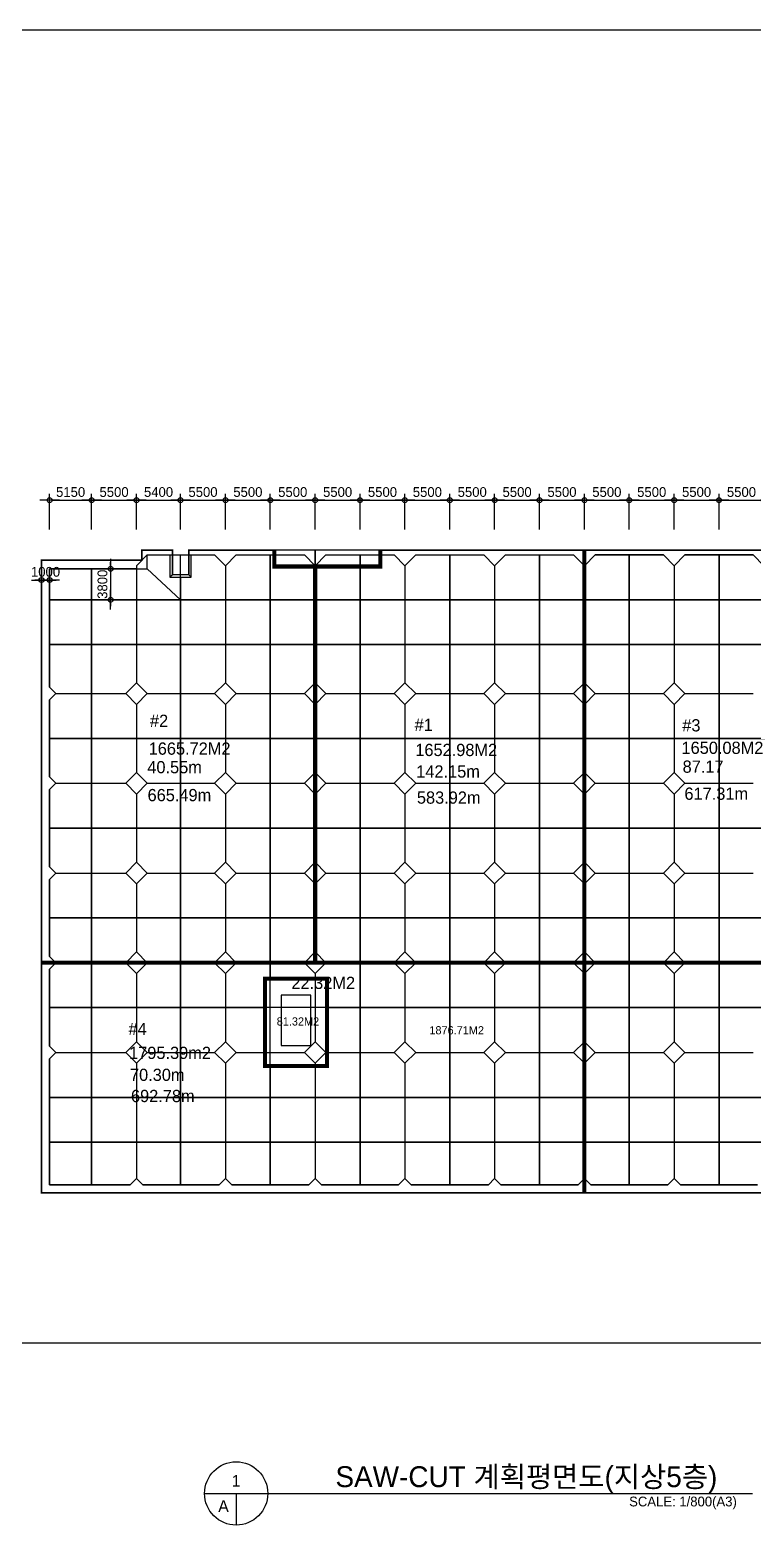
# Model space of a CAD drawing. Header units: millimetres. Extents: x -869187 to 1405794, y -1345622 to 197746.
# Drawn here: x 102765 to 191406, y -1137539 to -954254 of the extents above; entities that cross this region are included whole.
import ezdxf
from ezdxf.enums import TextEntityAlignment as Align

# ---------------------------------------------------------------- set-up
doc = ezdxf.new("R2010")
doc.units = ezdxf.units.MM
doc.header["$LTSCALE"] = 1000
doc.header["$MEASUREMENT"] = 0
doc.header["$PDSIZE"] = -10
doc.layers.get('0').update_dxf_attribs({"linetype": 'CONTINUOUS'})
doc.layers.get('Defpoints').update_dxf_attribs({"color": 171, "linetype": 'CONTINUOUS'})
for name, color, linetype in [('NDIM', 7, 'CONTINUOUS'), ('SAW-CUT', 6, 'CONTINUOUS'), ('SYM', 7, 'CONTINUOUS'), ('TEXT', 3, 'CONTINUOUS')]:
    doc.layers.add(name, color=color, linetype=linetype)
doc.styles.add('CGS', font='cgse', dxfattribs={"bigfont": 'cgs'})
doc.styles.add('나눔바른고딕', font='')
doc.styles.get('나눔바른고딕').set_extended_font_data('나눔바른고딕')
doc.dimstyles.new('NDIM 1200', dxfattribs={"dimscale": 500, "dimtxt": 3, "dimasz": 1, "dimexe": 2, "dimexo": 2, "dimgap": 1, "dimtad": 1, "dimdec": 0, "dimdsep": 46, "dimtxsty": 'CGS', "dimblk": 'DOT0', "dimcen": 1, "dimdle": 8, "dimclrd": 2, "dimclre": 2, "dimclrt": 2, "dimadec": 0, "dimazin": 0, "dimtfac": 1, "dimtdec": 0, "dimtix": 1, "dimtmove": 2, "dimatfit": 3, "dimldrblk": 'DOT0', "dimfxl": 1, "dimtolj": 1, "dimtzin": 0, "dimlwd": -1, "dimlwe": -1, "dimarcsym": 0})

# ---------------------------------------------------------------- blocks, each defined once
blk = doc.blocks.new('DOT0')
blk.add_line((-3, 0), (3, 0))
at = {"color": 6}
blk.add_circle((0, 0), 0.75, dxfattribs=at)
blk = doc.blocks.new('*D352')
at = {"layer": 'Defpoints', "color": 0, "ltscale": 0.4, "transparency": 16777216}
for p in [(110330, -1011909), (105180, -1016309), (110330, -1016309)]:
    blk.add_point(p, dxfattribs=at)
at = {"layer": 'NDIM', "ltscale": 0.4, "transparency": 16777216}
for p, q in [((105180, -1015509), (105180, -1011109)), ((110330, -1015509), (110330, -1011109)), ((105580, -1011909), (109930, -1011909))]:
    blk.add_line(p, q, dxfattribs=at)
at = {"layer": 'NDIM', "ltscale": 0.4, "transparency": 16777216, "xscale": 400, "yscale": 400, "zscale": 400, "rotation": 180}
blk.add_blockref('DOT0', (105180, -1011909), dxfattribs=at)
at = {"layer": 'NDIM', "ltscale": 0.4, "transparency": 16777216, "xscale": 400, "yscale": 400, "zscale": 400}
blk.add_blockref('DOT0', (110330, -1011909), dxfattribs=at)
at = {"layer": 'NDIM', "ltscale": 0.4, "transparency": 16777216, "insert": (107755, -1010909), "char_height": 1200, "attachment_point": 5, "style": 'CGS'}
blk.add_mtext('\\A1;5150', dxfattribs=at)
blk = doc.blocks.new('*D353')
at = {"layer": 'Defpoints', "color": 0, "ltscale": 0.4, "transparency": 16777216}
for p in [(115830, -1011909), (110330, -1016309), (115830, -1016309)]:
    blk.add_point(p, dxfattribs=at)
at = {"layer": 'NDIM', "ltscale": 0.4, "transparency": 16777216}
for p, q in [((110330, -1015509), (110330, -1011109)), ((115830, -1015509), (115830, -1011109)), ((110730, -1011909), (115430, -1011909))]:
    blk.add_line(p, q, dxfattribs=at)
at = {"layer": 'NDIM', "ltscale": 0.4, "transparency": 16777216, "xscale": 400, "yscale": 400, "zscale": 400, "rotation": 180}
blk.add_blockref('DOT0', (110330, -1011909), dxfattribs=at)
at = {"layer": 'NDIM', "ltscale": 0.4, "transparency": 16777216, "xscale": 400, "yscale": 400, "zscale": 400}
blk.add_blockref('DOT0', (115830, -1011909), dxfattribs=at)
at = {"layer": 'NDIM', "ltscale": 0.4, "transparency": 16777216, "insert": (113080, -1010909), "char_height": 1200, "attachment_point": 5, "style": 'CGS'}
blk.add_mtext('\\A1;5500', dxfattribs=at)
blk = doc.blocks.new('*D354')
at = {"layer": 'Defpoints', "color": 0, "ltscale": 0.4, "transparency": 16777216}
for p in [(126730, -1011909), (121230, -1016309), (126730, -1016309)]:
    blk.add_point(p, dxfattribs=at)
at = {"layer": 'NDIM', "ltscale": 0.4, "transparency": 16777216}
for p, q in [((121230, -1015509), (121230, -1011109)), ((126730, -1015509), (126730, -1011109)), ((121630, -1011909), (126330, -1011909))]:
    blk.add_line(p, q, dxfattribs=at)
at = {"layer": 'NDIM', "ltscale": 0.4, "transparency": 16777216, "xscale": 400, "yscale": 400, "zscale": 400, "rotation": 180}
blk.add_blockref('DOT0', (121230, -1011909), dxfattribs=at)
at = {"layer": 'NDIM', "ltscale": 0.4, "transparency": 16777216, "xscale": 400, "yscale": 400, "zscale": 400}
blk.add_blockref('DOT0', (126730, -1011909), dxfattribs=at)
at = {"layer": 'NDIM', "ltscale": 0.4, "transparency": 16777216, "insert": (123980, -1010909), "char_height": 1200, "attachment_point": 5, "style": 'CGS'}
blk.add_mtext('\\A1;5500', dxfattribs=at)
blk = doc.blocks.new('*D355')
at = {"layer": 'Defpoints', "color": 0, "ltscale": 0.4, "transparency": 16777216}
for p in [(121230, -1011909), (115830, -1016309), (121230, -1016309)]:
    blk.add_point(p, dxfattribs=at)
at = {"layer": 'NDIM', "ltscale": 0.4, "transparency": 16777216}
for p, q in [((115830, -1015509), (115830, -1011109)), ((121230, -1015509), (121230, -1011109)), ((116230, -1011909), (120830, -1011909))]:
    blk.add_line(p, q, dxfattribs=at)
at = {"layer": 'NDIM', "ltscale": 0.4, "transparency": 16777216, "xscale": 400, "yscale": 400, "zscale": 400, "rotation": 180}
blk.add_blockref('DOT0', (115830, -1011909), dxfattribs=at)
at = {"layer": 'NDIM', "ltscale": 0.4, "transparency": 16777216, "xscale": 400, "yscale": 400, "zscale": 400}
blk.add_blockref('DOT0', (121230, -1011909), dxfattribs=at)
at = {"layer": 'NDIM', "ltscale": 0.4, "transparency": 16777216, "insert": (118530, -1010909), "char_height": 1200, "attachment_point": 5, "style": 'CGS'}
blk.add_mtext('\\A1;5400', dxfattribs=at)
blk = doc.blocks.new('*D356')
at = {"layer": 'Defpoints', "color": 0, "ltscale": 0.4, "transparency": 16777216}
for p in [(132230, -1011909), (126730, -1016309), (132230, -1016309)]:
    blk.add_point(p, dxfattribs=at)
at = {"layer": 'NDIM', "ltscale": 0.4, "transparency": 16777216}
for p, q in [((126730, -1015509), (126730, -1011109)), ((132230, -1015509), (132230, -1011109)), ((127130, -1011909), (131830, -1011909))]:
    blk.add_line(p, q, dxfattribs=at)
at = {"layer": 'NDIM', "ltscale": 0.4, "transparency": 16777216, "xscale": 400, "yscale": 400, "zscale": 400, "rotation": 180}
blk.add_blockref('DOT0', (126730, -1011909), dxfattribs=at)
at = {"layer": 'NDIM', "ltscale": 0.4, "transparency": 16777216, "xscale": 400, "yscale": 400, "zscale": 400}
blk.add_blockref('DOT0', (132230, -1011909), dxfattribs=at)
at = {"layer": 'NDIM', "ltscale": 0.4, "transparency": 16777216, "insert": (129480, -1010909), "char_height": 1200, "attachment_point": 5, "style": 'CGS'}
blk.add_mtext('\\A1;5500', dxfattribs=at)
blk = doc.blocks.new('*D357')
at = {"layer": 'Defpoints', "color": 0, "ltscale": 0.4, "transparency": 16777216}
for p in [(137730, -1011909), (132230, -1016309), (137730, -1016309)]:
    blk.add_point(p, dxfattribs=at)
at = {"layer": 'NDIM', "ltscale": 0.4, "transparency": 16777216}
for p, q in [((132230, -1015509), (132230, -1011109)), ((137730, -1015509), (137730, -1011109)), ((132630, -1011909), (137330, -1011909))]:
    blk.add_line(p, q, dxfattribs=at)
at = {"layer": 'NDIM', "ltscale": 0.4, "transparency": 16777216, "xscale": 400, "yscale": 400, "zscale": 400, "rotation": 180}
blk.add_blockref('DOT0', (132230, -1011909), dxfattribs=at)
at = {"layer": 'NDIM', "ltscale": 0.4, "transparency": 16777216, "xscale": 400, "yscale": 400, "zscale": 400}
blk.add_blockref('DOT0', (137730, -1011909), dxfattribs=at)
at = {"layer": 'NDIM', "ltscale": 0.4, "transparency": 16777216, "insert": (134980, -1010909), "char_height": 1200, "attachment_point": 5, "style": 'CGS'}
blk.add_mtext('\\A1;5500', dxfattribs=at)
blk = doc.blocks.new('*D358')
at = {"layer": 'Defpoints', "color": 0, "ltscale": 0.4, "transparency": 16777216}
for p in [(143230, -1011909), (137730, -1016309), (143230, -1016309)]:
    blk.add_point(p, dxfattribs=at)
at = {"layer": 'NDIM', "ltscale": 0.4, "transparency": 16777216}
for p, q in [((137730, -1015509), (137730, -1011109)), ((143230, -1015509), (143230, -1011109)), ((138130, -1011909), (142830, -1011909))]:
    blk.add_line(p, q, dxfattribs=at)
at = {"layer": 'NDIM', "ltscale": 0.4, "transparency": 16777216, "xscale": 400, "yscale": 400, "zscale": 400, "rotation": 180}
blk.add_blockref('DOT0', (137730, -1011909), dxfattribs=at)
at = {"layer": 'NDIM', "ltscale": 0.4, "transparency": 16777216, "xscale": 400, "yscale": 400, "zscale": 400}
blk.add_blockref('DOT0', (143230, -1011909), dxfattribs=at)
at = {"layer": 'NDIM', "ltscale": 0.4, "transparency": 16777216, "insert": (140480, -1010909), "char_height": 1200, "attachment_point": 5, "style": 'CGS'}
blk.add_mtext('\\A1;5500', dxfattribs=at)
blk = doc.blocks.new('*D359')
at = {"layer": 'Defpoints', "color": 0, "ltscale": 0.4, "transparency": 16777216}
for p in [(148730, -1011909), (143230, -1016309), (148730, -1016309)]:
    blk.add_point(p, dxfattribs=at)
at = {"layer": 'NDIM', "ltscale": 0.4, "transparency": 16777216}
for p, q in [((143230, -1015509), (143230, -1011109)), ((148730, -1015509), (148730, -1011109)), ((143630, -1011909), (148330, -1011909))]:
    blk.add_line(p, q, dxfattribs=at)
at = {"layer": 'NDIM', "ltscale": 0.4, "transparency": 16777216, "xscale": 400, "yscale": 400, "zscale": 400, "rotation": 180}
blk.add_blockref('DOT0', (143230, -1011909), dxfattribs=at)
at = {"layer": 'NDIM', "ltscale": 0.4, "transparency": 16777216, "xscale": 400, "yscale": 400, "zscale": 400}
blk.add_blockref('DOT0', (148730, -1011909), dxfattribs=at)
at = {"layer": 'NDIM', "ltscale": 0.4, "transparency": 16777216, "insert": (145980, -1010909), "char_height": 1200, "attachment_point": 5, "style": 'CGS'}
blk.add_mtext('\\A1;5500', dxfattribs=at)
blk = doc.blocks.new('*D391')
at = {"layer": 'Defpoints', "color": 0, "ltscale": 0.4, "transparency": 16777216}
for p in [(154230, -1011909), (148730, -1016309), (154230, -1016309)]:
    blk.add_point(p, dxfattribs=at)
at = {"layer": 'NDIM', "ltscale": 0.4, "transparency": 16777216}
for p, q in [((148730, -1015509), (148730, -1011109)), ((154230, -1015509), (154230, -1011109)), ((149130, -1011909), (153830, -1011909))]:
    blk.add_line(p, q, dxfattribs=at)
at = {"layer": 'NDIM', "ltscale": 0.4, "transparency": 16777216, "xscale": 400, "yscale": 400, "zscale": 400, "rotation": 180}
blk.add_blockref('DOT0', (148730, -1011909), dxfattribs=at)
at = {"layer": 'NDIM', "ltscale": 0.4, "transparency": 16777216, "xscale": 400, "yscale": 400, "zscale": 400}
blk.add_blockref('DOT0', (154230, -1011909), dxfattribs=at)
at = {"layer": 'NDIM', "ltscale": 0.4, "transparency": 16777216, "insert": (151480, -1010909), "char_height": 1200, "attachment_point": 5, "style": 'CGS'}
blk.add_mtext('\\A1;5500', dxfattribs=at)
blk = doc.blocks.new('*D392')
at = {"layer": 'Defpoints', "color": 0, "ltscale": 0.4, "transparency": 16777216}
for p in [(159730, -1011909), (154230, -1016309), (159730, -1016309)]:
    blk.add_point(p, dxfattribs=at)
at = {"layer": 'NDIM', "ltscale": 0.4, "transparency": 16777216}
for p, q in [((154230, -1015509), (154230, -1011109)), ((159730, -1015509), (159730, -1011109)), ((154630, -1011909), (159330, -1011909))]:
    blk.add_line(p, q, dxfattribs=at)
at = {"layer": 'NDIM', "ltscale": 0.4, "transparency": 16777216, "xscale": 400, "yscale": 400, "zscale": 400, "rotation": 180}
blk.add_blockref('DOT0', (154230, -1011909), dxfattribs=at)
at = {"layer": 'NDIM', "ltscale": 0.4, "transparency": 16777216, "xscale": 400, "yscale": 400, "zscale": 400}
blk.add_blockref('DOT0', (159730, -1011909), dxfattribs=at)
at = {"layer": 'NDIM', "ltscale": 0.4, "transparency": 16777216, "insert": (156980, -1010909), "char_height": 1200, "attachment_point": 5, "style": 'CGS'}
blk.add_mtext('\\A1;5500', dxfattribs=at)
blk = doc.blocks.new('*D393')
at = {"layer": 'Defpoints', "color": 0, "ltscale": 0.4, "transparency": 16777216}
for p in [(165230, -1011909), (159730, -1016309), (165230, -1016309)]:
    blk.add_point(p, dxfattribs=at)
at = {"layer": 'NDIM', "ltscale": 0.4, "transparency": 16777216}
for p, q in [((159730, -1015509), (159730, -1011109)), ((165230, -1015509), (165230, -1011109)), ((160130, -1011909), (164830, -1011909))]:
    blk.add_line(p, q, dxfattribs=at)
at = {"layer": 'NDIM', "ltscale": 0.4, "transparency": 16777216, "xscale": 400, "yscale": 400, "zscale": 400, "rotation": 180}
blk.add_blockref('DOT0', (159730, -1011909), dxfattribs=at)
at = {"layer": 'NDIM', "ltscale": 0.4, "transparency": 16777216, "xscale": 400, "yscale": 400, "zscale": 400}
blk.add_blockref('DOT0', (165230, -1011909), dxfattribs=at)
at = {"layer": 'NDIM', "ltscale": 0.4, "transparency": 16777216, "insert": (162480, -1010909), "char_height": 1200, "attachment_point": 5, "style": 'CGS'}
blk.add_mtext('\\A1;5500', dxfattribs=at)
blk = doc.blocks.new('*D394')
at = {"layer": 'Defpoints', "color": 0, "ltscale": 0.4, "transparency": 16777216}
for p in [(170730, -1011909), (165230, -1016309), (170730, -1016309)]:
    blk.add_point(p, dxfattribs=at)
at = {"layer": 'NDIM', "ltscale": 0.4, "transparency": 16777216}
for p, q in [((165230, -1015509), (165230, -1011109)), ((170730, -1015509), (170730, -1011109)), ((165630, -1011909), (170330, -1011909))]:
    blk.add_line(p, q, dxfattribs=at)
at = {"layer": 'NDIM', "ltscale": 0.4, "transparency": 16777216, "xscale": 400, "yscale": 400, "zscale": 400, "rotation": 180}
blk.add_blockref('DOT0', (165230, -1011909), dxfattribs=at)
at = {"layer": 'NDIM', "ltscale": 0.4, "transparency": 16777216, "xscale": 400, "yscale": 400, "zscale": 400}
blk.add_blockref('DOT0', (170730, -1011909), dxfattribs=at)
at = {"layer": 'NDIM', "ltscale": 0.4, "transparency": 16777216, "insert": (167980, -1010909), "char_height": 1200, "attachment_point": 5, "style": 'CGS'}
blk.add_mtext('\\A1;5500', dxfattribs=at)
blk = doc.blocks.new('*D395')
at = {"layer": 'Defpoints', "color": 0, "ltscale": 0.4, "transparency": 16777216}
for p in [(176230, -1011909), (170730, -1016309), (176230, -1016309)]:
    blk.add_point(p, dxfattribs=at)
at = {"layer": 'NDIM', "ltscale": 0.4, "transparency": 16777216}
for p, q in [((170730, -1015509), (170730, -1011109)), ((176230, -1015509), (176230, -1011109)), ((171130, -1011909), (175830, -1011909))]:
    blk.add_line(p, q, dxfattribs=at)
at = {"layer": 'NDIM', "ltscale": 0.4, "transparency": 16777216, "xscale": 400, "yscale": 400, "zscale": 400, "rotation": 180}
blk.add_blockref('DOT0', (170730, -1011909), dxfattribs=at)
at = {"layer": 'NDIM', "ltscale": 0.4, "transparency": 16777216, "xscale": 400, "yscale": 400, "zscale": 400}
blk.add_blockref('DOT0', (176230, -1011909), dxfattribs=at)
at = {"layer": 'NDIM', "ltscale": 0.4, "transparency": 16777216, "insert": (173480, -1010909), "char_height": 1200, "attachment_point": 5, "style": 'CGS'}
blk.add_mtext('\\A1;5500', dxfattribs=at)
blk = doc.blocks.new('*D396')
at = {"layer": 'Defpoints', "color": 0, "ltscale": 0.4, "transparency": 16777216}
for p in [(181730, -1011909), (176230, -1016309), (181730, -1016309)]:
    blk.add_point(p, dxfattribs=at)
at = {"layer": 'NDIM', "ltscale": 0.4, "transparency": 16777216}
for p, q in [((176230, -1015509), (176230, -1011109)), ((181730, -1015509), (181730, -1011109)), ((176630, -1011909), (181330, -1011909))]:
    blk.add_line(p, q, dxfattribs=at)
at = {"layer": 'NDIM', "ltscale": 0.4, "transparency": 16777216, "xscale": 400, "yscale": 400, "zscale": 400, "rotation": 180}
blk.add_blockref('DOT0', (176230, -1011909), dxfattribs=at)
at = {"layer": 'NDIM', "ltscale": 0.4, "transparency": 16777216, "xscale": 400, "yscale": 400, "zscale": 400}
blk.add_blockref('DOT0', (181730, -1011909), dxfattribs=at)
at = {"layer": 'NDIM', "ltscale": 0.4, "transparency": 16777216, "insert": (178980, -1010909), "char_height": 1200, "attachment_point": 5, "style": 'CGS'}
blk.add_mtext('\\A1;5500', dxfattribs=at)
blk = doc.blocks.new('*D397')
at = {"layer": 'Defpoints', "color": 0, "ltscale": 0.4, "transparency": 16777216}
for p in [(187230, -1011909), (181730, -1016309), (187230, -1016309)]:
    blk.add_point(p, dxfattribs=at)
at = {"layer": 'NDIM', "ltscale": 0.4, "transparency": 16777216}
for p, q in [((181730, -1015509), (181730, -1011109)), ((187230, -1015509), (187230, -1011109)), ((182130, -1011909), (186830, -1011909))]:
    blk.add_line(p, q, dxfattribs=at)
at = {"layer": 'NDIM', "ltscale": 0.4, "transparency": 16777216, "xscale": 400, "yscale": 400, "zscale": 400, "rotation": 180}
blk.add_blockref('DOT0', (181730, -1011909), dxfattribs=at)
at = {"layer": 'NDIM', "ltscale": 0.4, "transparency": 16777216, "xscale": 400, "yscale": 400, "zscale": 400}
blk.add_blockref('DOT0', (187230, -1011909), dxfattribs=at)
at = {"layer": 'NDIM', "ltscale": 0.4, "transparency": 16777216, "insert": (184480, -1010909), "char_height": 1200, "attachment_point": 5, "style": 'CGS'}
blk.add_mtext('\\A1;5500', dxfattribs=at)
blk = doc.blocks.new('*D398')
at = {"layer": 'Defpoints', "color": 0, "ltscale": 0.4, "transparency": 16777216}
for p in [(192730, -1011909), (187230, -1016309), (192730, -1016309)]:
    blk.add_point(p, dxfattribs=at)
at = {"layer": 'NDIM', "ltscale": 0.4, "transparency": 16777216}
for p, q in [((187230, -1015509), (187230, -1011109)), ((192730, -1015509), (192730, -1011109)), ((187630, -1011909), (192330, -1011909))]:
    blk.add_line(p, q, dxfattribs=at)
at = {"layer": 'NDIM', "ltscale": 0.4, "transparency": 16777216, "xscale": 400, "yscale": 400, "zscale": 400, "rotation": 180}
blk.add_blockref('DOT0', (187230, -1011909), dxfattribs=at)
at = {"layer": 'NDIM', "ltscale": 0.4, "transparency": 16777216, "xscale": 400, "yscale": 400, "zscale": 400}
blk.add_blockref('DOT0', (192730, -1011909), dxfattribs=at)
at = {"layer": 'NDIM', "ltscale": 0.4, "transparency": 16777216, "insert": (189980, -1010909), "char_height": 1200, "attachment_point": 5, "style": 'CGS'}
blk.add_mtext('\\A1;5500', dxfattribs=at)
blk = doc.blocks.new('*D413')
at = {"layer": 'Defpoints', "color": 0, "ltscale": 0.4, "transparency": 16777216}
for p in [(105180, -1021692), (104180, -1023292), (105180, -1023292)]:
    blk.add_point(p, dxfattribs=at)
at = {"layer": 'NDIM', "ltscale": 0.4, "transparency": 16777216}
for p, q in [((104180, -1022492), (104180, -1020892)), ((105180, -1022492), (105180, -1020892)), ((103780, -1021692), (103380, -1021692)), ((104180, -1021692), (105180, -1021692)), ((105580, -1021692), (105980, -1021692))]:
    blk.add_line(p, q, dxfattribs=at)
at = {"layer": 'NDIM', "ltscale": 0.4, "transparency": 16777216, "xscale": 400, "yscale": 400, "zscale": 400}
blk.add_blockref('DOT0', (104180, -1021692), dxfattribs=at)
at = {"layer": 'NDIM', "ltscale": 0.4, "transparency": 16777216, "xscale": 400, "yscale": 400, "zscale": 400, "rotation": 180}
blk.add_blockref('DOT0', (105180, -1021692), dxfattribs=at)
at = {"layer": 'NDIM', "ltscale": 0.4, "transparency": 16777216, "insert": (104680, -1020692), "char_height": 1200, "attachment_point": 5, "style": 'CGS'}
blk.add_mtext('\\A1;1000', dxfattribs=at)
blk = doc.blocks.new('*D417')
at = {"layer": 'Defpoints', "color": 0, "ltscale": 0.4, "transparency": 16777216}
for p in [(114261, -1020309), (112661, -1024109), (114261, -1024109)]:
    blk.add_point(p, dxfattribs=at)
at = {"layer": 'NDIM', "ltscale": 0.4, "transparency": 16777216}
for p, q in [((113461, -1020309), (111861, -1020309)), ((112661, -1019909), (112661, -1019509)), ((112661, -1020309), (112661, -1024109)), ((113461, -1024109), (111861, -1024109)), ((112661, -1024509), (112661, -1024909))]:
    blk.add_line(p, q, dxfattribs=at)
at = {"layer": 'NDIM', "ltscale": 0.4, "transparency": 16777216, "xscale": 400, "yscale": 400, "zscale": 400}
for p, rotation in [((112661, -1020309), 270), ((112661, -1024109), 90)]:
    blk.add_blockref('DOT0', p, dxfattribs=dict(at, rotation=rotation))
at = {"layer": 'NDIM', "ltscale": 0.4, "transparency": 16777216, "insert": (111661, -1022209), "char_height": 1200, "attachment_point": 5, "rotation": 90, "style": 'CGS'}
blk.add_mtext('\\A1;3800', dxfattribs=at)

msp = doc.modelspace()

# ---------------------------------------------------------------- linework, layer by layer
at = {"color": 2, "ltscale": 10000, "const_width": 200}
for points in [[(132730.1, -1018034.5), (122230.1, -1018034.5), (122230.1, -1021034.5), (120230.1, -1021034.5), (120230.1, -1018034.5), (116480.1, -1018034.5), (116480.1, -1019259.5), (104180.1, -1019259.5), (104180.1, -1068609.5), (137730.1, -1068609.5), (137730.1, -1020034.5), (132730.1, -1020034.5), (132730.1, -1018034.5)], [(145730.1, -1018034.5), (145730.1, -1020034.5), (137730.1, -1020034.5), (137730.1, -1068609.5), (170730.1, -1068609.5), (170730.1, -1018034.5), (145730.1, -1018034.5)], [(203730.1, -1018034.5), (203730.1, -1048909.5), (201930.1, -1048909.5), (201930.1, -1059409.5), (203730.1, -1059409.5), (203730.1, -1068609.5), (170730.1, -1068609.5), (170730.1, -1018034.5), (203730.1, -1018034.5)], [(104180.1, -1068609.5), (104180.1, -1096809.5), (170730.1, -1096809.5), (170730.1, -1068609.5), (104180.1, -1068609.5)], [(170730.1, -1068609.5), (170730.1, -1096809.5), (236730.1, -1096809.5), (236730.1, -1068609.5), (170730.1, -1068609.5)], [(131580.1, -1070559.5), (139180.1, -1070559.5), (139180.1, -1081259.5), (131580.1, -1081259.5), (131580.1, -1070559.5)]]:
    msp.add_lwpolyline(points, dxfattribs=at)
at = {"color": 3, "ltscale": 10000}
for points in [[(137730.1, -1068609.5), (137730.1, -1057609.5), (137730.1, -1018034.5), (122230.1, -1018034.5), (122230.1, -1021034.5), (120230.1, -1021034.5), (120230.1, -1018034.5), (116480.1, -1018034.5), (116480.1, -1019259.5), (104180.1, -1019259.5), (104180.1, -1068609.5), (137730.1, -1068609.5)], [(137730.1, -1018034.5), (137730.1, -1068609.5), (170730.1, -1068609.5), (170730.1, -1018034.5), (137730.1, -1018034.5)], [(170730.1, -1018034.5), (203730.1, -1018034.5), (203730.1, -1068609.5), (170730.1, -1068609.5), (170730.1, -1018034.5)], [(104180.1, -1068609.5), (104180.1, -1096809.5), (170730.1, -1096809.5), (170730.1, -1068609.5), (104180.1, -1068609.5)]]:
    msp.add_lwpolyline(points, dxfattribs=at)
at = {"color": 114, "ltscale": 10000, "true_color": 0x139b48}
for points in [[(105954.4, -1068609.5), (105180.1, -1067835.2), (105180.1, -1058383.7), (105954.4, -1057609.5), (105180.1, -1056835.2), (105180.1, -1047383.7), (105954.4, -1046609.5), (105180.1, -1045835.2), (105180.1, -1036383.7), (105954.4, -1035609.5), (105180.1, -1034835.2), (105180.1, -1020309.5), (117154.4, -1020309.5), (117154.4, -1018609.5), (119929.4, -1018609.5), (119929.4, -1021334.5), (122529.4, -1021334.5), (122529.4, -1018609.5), (125405.8, -1018609.5), (126730.1, -1019933.7), (128054.4, -1018609.5), (136405.8, -1018609.5), (137730.1, -1019933.7), (137730.1, -1034285.2), (136405.8, -1035609.5), (137730.1, -1036933.7), (137730.1, -1045285.2), (136405.8, -1046609.5), (137730.1, -1047933.7), (137730.1, -1056285.2), (136405.8, -1057609.5), (137730.1, -1058933.7), (137730.1, -1067285.2), (136405.8, -1068609.5)], [(132230.1, -1018609.5), (132230.1, -1068609.5)], [(137730.1, -1019933.7), (139054.4, -1018609.5), (147405.8, -1018609.5), (148730.1, -1019933.7), (150054.4, -1018609.5), (158405.8, -1018609.5), (159730.1, -1019933.7), (161054.4, -1018609.5), (169405.8, -1018609.5), (170730.1, -1019933.7)], [(143230.1, -1018609.5), (143230.1, -1068609.5)], [(154230.1, -1018609.5), (154230.1, -1068609.5)], [(165230.1, -1018609.5), (165230.1, -1068609.5)], [(203730.1, -1019933.7), (202405.8, -1018609.5), (194054.4, -1018609.5), (192730.1, -1019933.7), (191405.8, -1018609.5), (183054.4, -1018609.5), (181730.1, -1019933.7), (180405.8, -1018609.5), (172054.4, -1018609.5), (170730.1, -1019933.7), (170730.1, -1034285.2), (172054.4, -1035609.5), (170730.1, -1036933.7), (170730.1, -1045285.2), (172054.4, -1046609.5), (170730.1, -1047933.7), (170730.1, -1056285.2), (172054.4, -1057609.5), (170730.1, -1058933.7), (170730.1, -1067285.2), (172054.4, -1068609.5)], [(176230.1, -1018609.5), (176230.1, -1068609.5)], [(187230.1, -1018609.5), (187230.1, -1068609.5)], [(110330.1, -1020309.5), (110330.1, -1068609.5)], [(115830.1, -1020309.5), (115830.1, -1034285.2)], [(117154.4, -1020309.5), (121230.1, -1024109.5)], [(126730.1, -1019933.7), (126730.1, -1034285.2)], [(148730.1, -1019933.7), (148730.1, -1034285.2)], [(159730.1, -1019933.7), (159730.1, -1034285.2)], [(181730.1, -1019933.7), (181730.1, -1034285.2)], [(120230.1, -1021034.5), (119929.4, -1021334.5)], [(121230.1, -1021334.5), (121230.1, -1068609.5)], [(122230.1, -1021034.5), (122529.4, -1021334.5)], [(105180.1, -1024109.5), (137730.1, -1024109.5)], [(137730.1, -1024109.5), (170730.1, -1024109.5)], [(170730.1, -1024109.5), (203730.1, -1024109.5)], [(105180.1, -1029609.5), (137730.1, -1029609.5)], [(137730.1, -1029609.5), (170730.1, -1029609.5)], [(170730.1, -1029609.5), (203730.1, -1029609.5)], [(115830.1, -1034285.2), (114505.8, -1035609.5), (115830.1, -1036933.7), (117154.4, -1035609.5), (115830.1, -1034285.2)], [(126730.1, -1034285.2), (125405.8, -1035609.5), (126730.1, -1036933.7), (128054.4, -1035609.5), (126730.1, -1034285.2)], [(137730.1, -1034285.2), (139054.4, -1035609.5), (137730.1, -1036933.7)], [(148730.1, -1034285.2), (147405.8, -1035609.5), (148730.1, -1036933.7), (150054.4, -1035609.5), (148730.1, -1034285.2)], [(159730.1, -1034285.2), (158405.8, -1035609.5), (159730.1, -1036933.7), (161054.4, -1035609.5), (159730.1, -1034285.2)], [(170730.1, -1034285.2), (169405.8, -1035609.5), (170730.1, -1036933.7)], [(181730.1, -1034285.2), (180405.8, -1035609.5), (181730.1, -1036933.7), (183054.4, -1035609.5), (181730.1, -1034285.2)], [(105954.4, -1035609.5), (114505.8, -1035609.5)], [(115830.1, -1036933.7), (115830.1, -1045285.2)], [(117154.4, -1035609.5), (125405.8, -1035609.5)], [(126730.1, -1036933.7), (126730.1, -1045285.2)], [(128054.4, -1035609.5), (136405.8, -1035609.5)], [(139054.4, -1035609.5), (147405.8, -1035609.5)], [(148730.1, -1036933.7), (148730.1, -1045285.2)], [(150054.4, -1035609.5), (158405.8, -1035609.5)], [(159730.1, -1036933.7), (159730.1, -1045285.2)], [(161054.4, -1035609.5), (169405.8, -1035609.5)], [(172054.4, -1035609.5), (180405.8, -1035609.5)], [(181730.1, -1036933.7), (181730.1, -1045285.2)], [(183054.4, -1035609.5), (191405.8, -1035609.5)], [(105180.1, -1041109.5), (137730.1, -1041109.5)], [(137730.1, -1041109.5), (170730.1, -1041109.5)], [(170730.1, -1041109.5), (203730.1, -1041109.5)], [(115830.1, -1045285.2), (114505.8, -1046609.5), (115830.1, -1047933.7), (117154.4, -1046609.5), (115830.1, -1045285.2)], [(126730.1, -1045285.2), (125405.8, -1046609.5), (126730.1, -1047933.7), (128054.4, -1046609.5), (126730.1, -1045285.2)], [(137730.1, -1045285.2), (139054.4, -1046609.5), (137730.1, -1047933.7)], [(148730.1, -1045285.2), (147405.8, -1046609.5), (148730.1, -1047933.7), (150054.4, -1046609.5), (148730.1, -1045285.2)], [(159730.1, -1045285.2), (158405.8, -1046609.5), (159730.1, -1047933.7), (161054.4, -1046609.5), (159730.1, -1045285.2)], [(170730.1, -1045285.2), (169405.8, -1046609.5), (170730.1, -1047933.7)], [(181730.1, -1045285.2), (180405.8, -1046609.5), (181730.1, -1047933.7), (183054.4, -1046609.5), (181730.1, -1045285.2)], [(105954.4, -1046609.5), (114505.8, -1046609.5)], [(115830.1, -1047933.7), (115830.1, -1056285.2)], [(117154.4, -1046609.5), (125405.8, -1046609.5)], [(126730.1, -1047933.7), (126730.1, -1056285.2)], [(128054.4, -1046609.5), (136405.8, -1046609.5)], [(139054.4, -1046609.5), (147405.8, -1046609.5)], [(148730.1, -1047933.7), (148730.1, -1056285.2)], [(150054.4, -1046609.5), (158405.8, -1046609.5)], [(159730.1, -1047933.7), (159730.1, -1056285.2)], [(161054.4, -1046609.5), (169405.8, -1046609.5)], [(172054.4, -1046609.5), (180405.8, -1046609.5)], [(181730.1, -1047933.7), (181730.1, -1056285.2)], [(183054.4, -1046609.5), (191405.8, -1046609.5)], [(105180.1, -1052109.5), (137730.1, -1052109.5)], [(137730.1, -1052109.5), (170730.1, -1052109.5)], [(170730.1, -1052109.5), (201930.1, -1052109.5)], [(115830.1, -1056285.2), (114505.8, -1057609.5), (115830.1, -1058933.7), (117154.4, -1057609.5), (115830.1, -1056285.2)], [(126730.1, -1056285.2), (125405.8, -1057609.5), (126730.1, -1058933.7), (128054.4, -1057609.5), (126730.1, -1056285.2)], [(137730.1, -1056285.2), (139054.4, -1057609.5), (137730.1, -1058933.7)], [(148730.1, -1056285.2), (147405.8, -1057609.5), (148730.1, -1058933.7), (150054.4, -1057609.5), (148730.1, -1056285.2)], [(159730.1, -1056285.2), (158405.8, -1057609.5), (159730.1, -1058933.7), (161054.4, -1057609.5), (159730.1, -1056285.2)], [(170730.1, -1056285.2), (169405.8, -1057609.5), (170730.1, -1058933.7)], [(181730.1, -1056285.2), (180405.8, -1057609.5), (181730.1, -1058933.7), (183054.4, -1057609.5), (181730.1, -1056285.2)], [(105954.4, -1057609.5), (114505.8, -1057609.5)], [(115830.1, -1058933.7), (115830.1, -1067285.2)], [(117154.4, -1057609.5), (125405.8, -1057609.5)], [(126730.1, -1058933.7), (126730.1, -1067285.2)], [(128054.4, -1057609.5), (136405.8, -1057609.5)], [(139054.4, -1057609.5), (147405.8, -1057609.5)], [(148730.1, -1058933.7), (148730.1, -1067285.2)], [(150054.4, -1057609.5), (158405.8, -1057609.5)], [(159730.1, -1058933.7), (159730.1, -1067285.2)], [(161054.4, -1057609.5), (169405.8, -1057609.5)], [(172054.4, -1057609.5), (180405.8, -1057609.5)], [(181730.1, -1058933.7), (181730.1, -1067285.2)], [(183054.4, -1057609.5), (191405.8, -1057609.5)], [(105180.1, -1063109.5), (137730.1, -1063109.5)], [(137730.1, -1063109.5), (170730.1, -1063109.5)], [(170730.1, -1063109.5), (203730.1, -1063109.5)], [(114505.8, -1068609.5), (115830.1, -1067285.2), (117154.4, -1068609.5)], [(125405.8, -1068609.5), (126730.1, -1067285.2), (128054.4, -1068609.5)], [(137730.1, -1067285.2), (139054.4, -1068609.5)], [(147405.8, -1068609.5), (148730.1, -1067285.2), (150054.4, -1068609.5)], [(158405.8, -1068609.5), (159730.1, -1067285.2), (161054.4, -1068609.5)], [(170730.1, -1067285.2), (169405.8, -1068609.5)], [(180405.8, -1068609.5), (181730.1, -1067285.2), (183054.4, -1068609.5)], [(170730.1, -1095035.2), (169955.8, -1095809.5), (160504.4, -1095809.5), (159730.1, -1095035.2), (158955.8, -1095809.5), (149504.4, -1095809.5), (148730.1, -1095035.2), (147955.8, -1095809.5), (138504.4, -1095809.5), (137730.1, -1095035.2), (136955.8, -1095809.5), (127504.4, -1095809.5), (126730.1, -1095035.2), (125955.8, -1095809.5), (116604.4, -1095809.5), (115830.1, -1095035.2), (115055.8, -1095809.5), (105180.1, -1095809.5), (105180.1, -1080383.7), (105954.4, -1079609.5), (105180.1, -1078835.2), (105180.1, -1069383.7), (105954.4, -1068609.5), (114505.8, -1068609.5), (115830.1, -1069933.7)], [(110330.1, -1068609.5), (110330.1, -1095809.5)], [(115830.1, -1069933.7), (117152.7, -1068611.1), (125405.8, -1068609.5), (126730.1, -1069933.7), (128054.4, -1068609.5), (136405.8, -1068608.6), (137730.1, -1069933.7), (139054.4, -1068609.5), (147405.8, -1068609.5), (148730.1, -1069933.7), (150054.4, -1068609.5), (158405.8, -1068609.5), (159730.1, -1069933.7), (161054.4, -1068609.5), (169405.8, -1068609.5), (170730.1, -1069933.7)], [(115830.1, -1069933.7), (115830.1, -1078285.2)], [(121230.1, -1068609.5), (121230.1, -1095809.5)], [(126730.1, -1069933.7), (126730.1, -1078285.2)], [(132230.1, -1068609), (132230.1, -1070559.5)], [(137729.9, -1069938.6), (137729.9, -1070559.5)], [(143230.1, -1068609.5), (143230.1, -1095809.5)], [(148730.1, -1069933.7), (148730.1, -1078285.2)], [(154230.1, -1068609.5), (154230.1, -1095809.5)], [(159730.1, -1069933.7), (159730.1, -1078285.2)], [(165230.1, -1068609.5), (165230.1, -1095809.5)], [(191955.8, -1095809.5), (182504.4, -1095809.5), (181730.1, -1095035.2), (180955.8, -1095809.5), (171504.4, -1095809.5), (170730.1, -1095035.2), (170730.1, -1080933.7), (172054.4, -1079609.5), (170730.1, -1078285.2), (170730.1, -1069933.7), (172054.4, -1068609.5), (180405.8, -1068609.5), (181730.1, -1069933.7), (183054.4, -1068609.5), (191405.8, -1068609.5)], [(176230.1, -1068609.5), (176230.1, -1095809.5)], [(181730.1, -1069933.7), (181730.1, -1078285.2)], [(187230.1, -1068609.5), (187230.1, -1095809.5)], [(105180.1, -1074109.5), (131580.1, -1074109.5)], [(139180.1, -1074109.5), (170730.1, -1074109.5)], [(170730.1, -1074109.5), (236730.1, -1074109.5)], [(115830.1, -1078285.2), (114505.8, -1079609.5), (115830.1, -1080933.7), (117154.4, -1079609.5), (115830.1, -1078285.2)], [(126730.1, -1078285.2), (125405.8, -1079609.5), (126730.1, -1080933.7), (128054.4, -1079609.5), (126730.1, -1078285.2)], [(148730.1, -1078285.2), (147405.8, -1079609.5), (148730.1, -1080933.7), (150054.4, -1079609.5), (148730.1, -1078285.2)], [(159730.1, -1078285.2), (158405.8, -1079609.5), (159730.1, -1080933.7), (161054.4, -1079609.5), (159730.1, -1078285.2)], [(170730.1, -1078285.2), (169405.8, -1079609.5), (170730.1, -1080933.7)], [(181730.1, -1078285.2), (180405.8, -1079609.5), (181730.1, -1080933.7), (183054.4, -1079609.5), (181730.1, -1078285.2)], [(105954.4, -1079609.5), (114505.8, -1079609.5)], [(115830.1, -1080933.7), (115830.1, -1095035.2)], [(117154.4, -1079609.5), (125405.8, -1079609.5)], [(126730.1, -1080933.7), (126730.1, -1095035.2)], [(128054.4, -1079609.5), (131580.1, -1079609.5)], [(132230.1, -1081259.5), (132230.1, -1095809.5)], [(137730.1, -1081259.5), (137730.1, -1095035.2)], [(139180.1, -1079608.6), (147405.8, -1079608.6)], [(148730.1, -1080933.7), (148730.1, -1095035.2)], [(150054.4, -1079609.5), (158405.8, -1079609.5)], [(159730.1, -1080933.7), (159730.1, -1095035.2)], [(161053.4, -1079608.6), (169405.8, -1079608.6)], [(172054.4, -1079609.5), (180405.8, -1079609.5)], [(181730.1, -1080933.7), (181730.1, -1095035.2)], [(183054.4, -1079609.5), (191405.8, -1079609.5)], [(105180.1, -1085109.5), (170730.1, -1085109.5)], [(170730.1, -1085109.5), (236730.1, -1085109.5)], [(105180.1, -1090609.5), (170730.1, -1090609.5)], [(170730.1, -1090609.5), (236730.1, -1090609.5)]]:
    msp.add_lwpolyline(points, dxfattribs=at)
at = {"color": 1, "ltscale": 10000, "const_width": 500}
for points in [[(137730.1, -1020034.5), (132730.1, -1020034.5), (132730.1, -1018034.5)], [(145730.1, -1018034.5), (145730.1, -1020034.5), (137730.1, -1020034.5), (137730.1, -1068609.5), (170730.1, -1068609.5), (170730.1, -1018034.5)], [(203730.1, -1018034.5), (203730.1, -1048909.5), (201930.1, -1048909.5), (201930.1, -1059409.5), (203730.1, -1059409.5), (203730.1, -1068609.5), (170730.1, -1068609.5)], [(137730.1, -1068609.5), (104180.1, -1068609.5)], [(170730.1, -1068609.5), (170730.1, -1096809.5)]]:
    msp.add_lwpolyline(points, dxfattribs=at)
msp.add_lwpolyline([(131580.1, -1070559.5), (131580.1, -1081259.5), (133580.1, -1081259.5), (139180.1, -1081259.5), (139180.1, -1070559.5)], close=True, dxfattribs=at)
at = {"color": 5, "ltscale": 10000}
msp.add_lwpolyline([(133580.1, -1072559.5), (133580.1, -1078759.5), (137180.1, -1078759.5), (137180.1, -1072559.5), (133580.1, -1072559.5)], dxfattribs=at)
at = {"layer": 'Defpoints', "ltscale": 10000}
msp.add_lwpolyline([(292000, -1115221.9), (8000, -1115221.9), (8000, -954254.1), (292000, -954254.1)], close=True, dxfattribs=at)
at = {"layer": 'SAW-CUT', "ltscale": 10000}
for p, q in [((117154.4, -1018609.5), (125405.8, -1018609.5)), ((121230.1, -1095809.5), (121230.1, -1018609.5)), ((128054.4, -1018609.5), (136405.8, -1018609.5)), ((132230.1, -1095809.5), (132230.1, -1018609.5)), ((139054.4, -1018609.5), (147405.8, -1018609.5)), ((143230.1, -1095809.5), (143230.1, -1018609.5)), ((150054.4, -1018609.5), (158405.8, -1018609.5)), ((154230.1, -1095809.5), (154230.1, -1018609.5)), ((161054.4, -1018609.5), (169405.8, -1018609.5)), ((165230.1, -1095809.5), (165230.1, -1018609.5)), ((172054.4, -1018609.5), (180405.8, -1018609.5)), ((176230.1, -1095809.5), (176230.1, -1018609.5)), ((183054.4, -1018609.5), (191405.8, -1018609.5)), ((187230.1, -1095809.5), (187230.1, -1018609.5)), ((115830.1, -1020309.5), (105180.1, -1020309.5)), ((105180.1, -1020309.5), (105180.1, -1034835.2)), ((110330.1, -1095809.5), (110330.1, -1020309.5)), ((115830.1, -1019933.7), (115830.1, -1034285.2)), ((126730.1, -1019933.7), (126730.1, -1034285.2)), ((137730.1, -1019933.7), (137730.1, -1034285.2)), ((148730.1, -1019933.7), (148730.1, -1034285.2)), ((159730.1, -1019933.7), (159730.1, -1034285.2)), ((170730.1, -1019933.7), (170730.1, -1034285.2)), ((181730.1, -1019933.7), (181730.1, -1034285.2)), ((269630.1, -1024109.5), (105180.1, -1024109.5)), ((269630.1, -1029609.5), (105180.1, -1029609.5)), ((105180.1, -1036383.7), (105180.1, -1045835.2)), ((105954.4, -1035609.5), (114505.8, -1035609.5)), ((115830.1, -1036933.7), (115830.1, -1045285.2)), ((117154.4, -1035609.5), (125405.8, -1035609.5)), ((126730.1, -1036933.7), (126730.1, -1045285.2)), ((128054.4, -1035609.5), (136405.8, -1035609.5)), ((137730.1, -1036933.7), (137730.1, -1045285.2)), ((139054.4, -1035609.5), (147405.8, -1035609.5)), ((148730.1, -1036933.7), (148730.1, -1045285.2)), ((150054.4, -1035609.5), (158405.8, -1035609.5)), ((159730.1, -1036933.7), (159730.1, -1045285.2)), ((161054.4, -1035609.5), (169405.8, -1035609.5)), ((170730.1, -1036933.7), (170730.1, -1045285.2)), ((172054.4, -1035609.5), (180405.8, -1035609.5)), ((181730.1, -1036933.7), (181730.1, -1045285.2)), ((183054.4, -1035609.5), (191405.8, -1035609.5)), ((276255.1, -1041109.5), (105180.1, -1041109.5)), ((105180.1, -1047383.7), (105180.1, -1056835.2)), ((105954.4, -1046609.5), (114505.8, -1046609.5)), ((115830.1, -1047933.7), (115830.1, -1056285.2)), ((117154.4, -1046609.5), (125405.8, -1046609.5)), ((126730.1, -1047933.7), (126730.1, -1056285.2)), ((128054.4, -1046609.5), (136405.8, -1046609.5)), ((137730.1, -1047933.7), (137730.1, -1056285.2)), ((139054.4, -1046609.5), (147405.8, -1046609.5)), ((148730.1, -1047933.7), (148730.1, -1056285.2)), ((150054.4, -1046609.5), (158405.8, -1046609.5)), ((159730.1, -1047933.7), (159730.1, -1056285.2)), ((161054.4, -1046609.5), (169405.8, -1046609.5)), ((170730.1, -1047933.7), (170730.1, -1056285.2)), ((172054.4, -1046609.5), (180405.8, -1046609.5)), ((181730.1, -1047933.7), (181730.1, -1056285.2)), ((183054.4, -1046609.5), (191405.8, -1046609.5)), ((276255.1, -1052109.5), (105180.1, -1052109.5)), ((105180.1, -1058383.7), (105180.1, -1067835.2)), ((105954.4, -1057609.5), (114505.8, -1057609.5)), ((115830.1, -1058933.7), (115830.1, -1067285.2)), ((117154.4, -1057609.5), (125405.8, -1057609.5)), ((126730.1, -1058933.7), (126730.1, -1067285.2)), ((128054.4, -1057609.5), (136405.8, -1057609.5)), ((137730.1, -1058933.7), (137730.1, -1067285.2)), ((139054.4, -1057609.5), (147405.8, -1057609.5)), ((148730.1, -1058933.7), (148730.1, -1067285.2)), ((150054.4, -1057609.5), (158405.8, -1057609.5)), ((159730.1, -1058933.7), (159730.1, -1067285.2)), ((161054.4, -1057609.5), (169405.8, -1057609.5)), ((170730.1, -1058933.7), (170730.1, -1067285.2)), ((172054.4, -1057609.5), (180405.8, -1057609.5)), ((181730.1, -1058933.7), (181730.1, -1067285.2)), ((183054.4, -1057609.5), (191405.8, -1057609.5)), ((276255.1, -1063109.5), (105180.1, -1063109.5)), ((105180.1, -1069383.7), (105180.1, -1078835.2)), ((105954.4, -1068609.5), (114505.8, -1068609.5)), ((115830.1, -1069933.7), (115830.1, -1078285.2)), ((117154.4, -1068609.5), (125405.8, -1068609.5)), ((126730.1, -1069933.7), (126730.1, -1078285.2)), ((128054.4, -1068609.5), (136405.8, -1068609.5)), ((137730.1, -1069933.7), (137730.1, -1078285.2)), ((139054.4, -1068609.5), (147405.8, -1068609.5)), ((148730.1, -1069933.7), (148730.1, -1078285.2)), ((150054.4, -1068609.5), (158405.8, -1068609.5)), ((159730.1, -1069933.7), (159730.1, -1078285.2)), ((161054.4, -1068609.5), (169405.8, -1068609.5)), ((170730.1, -1069933.7), (170730.1, -1078285.2)), ((172054.4, -1068609.5), (180405.8, -1068609.5)), ((181730.1, -1069933.7), (181730.1, -1078285.2)), ((183054.4, -1068609.5), (191405.8, -1068609.5)), ((276255.1, -1074109.5), (105180.1, -1074109.5)), ((105180.1, -1080383.7), (105180.1, -1095809.5)), ((105954.4, -1079609.5), (114505.8, -1079609.5)), ((115830.1, -1080933.7), (115830.1, -1095035.2)), ((117154.4, -1079609.5), (125405.8, -1079609.5)), ((126730.1, -1080933.7), (126730.1, -1095035.2)), ((128054.4, -1079609.5), (136405.8, -1079609.5)), ((137730.1, -1080933.7), (137730.1, -1095035.2)), ((139054.4, -1079609.5), (147405.8, -1079609.5)), ((148730.1, -1080933.7), (148730.1, -1095035.2)), ((150054.4, -1079609.5), (158405.8, -1079609.5)), ((159730.1, -1080933.7), (159730.1, -1095035.2)), ((161054.4, -1079609.5), (169405.8, -1079609.5)), ((170730.1, -1080933.7), (170730.1, -1095035.2)), ((172054.4, -1079609.5), (180405.8, -1079609.5)), ((181730.1, -1080933.7), (181730.1, -1095035.2)), ((183054.4, -1079609.5), (191405.8, -1079609.5)), ((269630.1, -1090609.5), (105180.1, -1090609.5)), ((105180.1, -1095809.5), (115055.8, -1095809.5)), ((116604.4, -1095809.5), (125955.8, -1095809.5)), ((127504.4, -1095809.5), (136955.8, -1095809.5)), ((138504.4, -1095809.5), (147955.8, -1095809.5)), ((149504.4, -1095809.5), (158955.8, -1095809.5)), ((160504.4, -1095809.5), (169955.8, -1095809.5)), ((171504.4, -1095809.5), (180955.8, -1095809.5)), ((182504.4, -1095809.5), (191955.8, -1095809.5))]:
    msp.add_line(p, q, dxfattribs=at)
for points in [[(115830.1, -1019933.7), (117154.4, -1018609.5)], [(125405.8, -1018609.5), (126730.1, -1019933.7), (128054.4, -1018609.5)], [(136405.8, -1018609.5), (137730.1, -1019933.7), (139054.4, -1018609.5)], [(147405.8, -1018609.5), (148730.1, -1019933.7), (150054.4, -1018609.5)], [(158405.8, -1018609.5), (159730.1, -1019933.7), (161054.4, -1018609.5)], [(169405.8, -1018609.5), (170730.1, -1019933.7), (172054.4, -1018609.5)], [(180405.8, -1018609.5), (181730.1, -1019933.7), (183054.4, -1018609.5)], [(105180.1, -1036383.7), (105954.4, -1035609.5), (105180.1, -1034835.2)], [(270954.4, -1035609.5), (276255.1, -1035609.5), (276255.1, -1085109.5), (105180.1, -1085109.5)], [(105180.1, -1047383.7), (105954.4, -1046609.5), (105180.1, -1045835.2)], [(105180.1, -1058383.7), (105954.4, -1057609.5), (105180.1, -1056835.2)], [(105180.1, -1069383.7), (105954.4, -1068609.5), (105180.1, -1067835.2)], [(105180.1, -1080383.7), (105954.4, -1079609.5), (105180.1, -1078835.2)], [(116604.4, -1095809.5), (115830.1, -1095035.2), (115055.8, -1095809.5)], [(127504.4, -1095809.5), (126730.1, -1095035.2), (125955.8, -1095809.5)], [(138504.4, -1095809.5), (137730.1, -1095035.2), (136955.8, -1095809.5)], [(149504.4, -1095809.5), (148730.1, -1095035.2), (147955.8, -1095809.5)], [(160504.4, -1095809.5), (159730.1, -1095035.2), (158955.8, -1095809.5)], [(171504.4, -1095809.5), (170730.1, -1095035.2), (169955.8, -1095809.5)], [(182504.4, -1095809.5), (181730.1, -1095035.2), (180955.8, -1095809.5)]]:
    msp.add_lwpolyline(points, dxfattribs=at)
for points in [[(115830.1, -1034285.2), (114505.8, -1035609.5), (115830.1, -1036933.7), (117154.4, -1035609.5)], [(126730.1, -1034285.2), (125405.8, -1035609.5), (126730.1, -1036933.7), (128054.4, -1035609.5)], [(137730.1, -1034285.2), (136405.8, -1035609.5), (137730.1, -1036933.7), (139054.4, -1035609.5)], [(148730.1, -1034285.2), (147405.8, -1035609.5), (148730.1, -1036933.7), (150054.4, -1035609.5)], [(159730.1, -1034285.2), (158405.8, -1035609.5), (159730.1, -1036933.7), (161054.4, -1035609.5)], [(170730.1, -1034285.2), (169405.8, -1035609.5), (170730.1, -1036933.7), (172054.4, -1035609.5)], [(181730.1, -1034285.2), (180405.8, -1035609.5), (181730.1, -1036933.7), (183054.4, -1035609.5)], [(115830.1, -1045285.2), (114505.8, -1046609.5), (115830.1, -1047933.7), (117154.4, -1046609.5)], [(126730.1, -1045285.2), (125405.8, -1046609.5), (126730.1, -1047933.7), (128054.4, -1046609.5)], [(137730.1, -1045285.2), (136405.8, -1046609.5), (137730.1, -1047933.7), (139054.4, -1046609.5)], [(148730.1, -1045285.2), (147405.8, -1046609.5), (148730.1, -1047933.7), (150054.4, -1046609.5)], [(159730.1, -1045285.2), (158405.8, -1046609.5), (159730.1, -1047933.7), (161054.4, -1046609.5)], [(170730.1, -1045285.2), (169405.8, -1046609.5), (170730.1, -1047933.7), (172054.4, -1046609.5)], [(181730.1, -1045285.2), (180405.8, -1046609.5), (181730.1, -1047933.7), (183054.4, -1046609.5)], [(115830.1, -1056285.2), (114505.8, -1057609.5), (115830.1, -1058933.7), (117154.4, -1057609.5)], [(126730.1, -1056285.2), (125405.8, -1057609.5), (126730.1, -1058933.7), (128054.4, -1057609.5)], [(137730.1, -1056285.2), (136405.8, -1057609.5), (137730.1, -1058933.7), (139054.4, -1057609.5)], [(148730.1, -1056285.2), (147405.8, -1057609.5), (148730.1, -1058933.7), (150054.4, -1057609.5)], [(159730.1, -1056285.2), (158405.8, -1057609.5), (159730.1, -1058933.7), (161054.4, -1057609.5)], [(170730.1, -1056285.2), (169405.8, -1057609.5), (170730.1, -1058933.7), (172054.4, -1057609.5)], [(181730.1, -1056285.2), (180405.8, -1057609.5), (181730.1, -1058933.7), (183054.4, -1057609.5)], [(115830.1, -1067285.2), (114505.8, -1068609.5), (115830.1, -1069933.7), (117154.4, -1068609.5)], [(126730.1, -1067285.2), (125405.8, -1068609.5), (126730.1, -1069933.7), (128054.4, -1068609.5)], [(137730.1, -1067285.2), (136405.8, -1068609.5), (137730.1, -1069933.7), (139054.4, -1068609.5)], [(148730.1, -1067285.2), (147405.8, -1068609.5), (148730.1, -1069933.7), (150054.4, -1068609.5)], [(159730.1, -1067285.2), (158405.8, -1068609.5), (159730.1, -1069933.7), (161054.4, -1068609.5)], [(170730.1, -1067285.2), (169405.8, -1068609.5), (170730.1, -1069933.7), (172054.4, -1068609.5)], [(181730.1, -1067285.2), (180405.8, -1068609.5), (181730.1, -1069933.7), (183054.4, -1068609.5)], [(115830.1, -1078285.2), (114505.8, -1079609.5), (115830.1, -1080933.7), (117154.4, -1079609.5)], [(126730.1, -1078285.2), (125405.8, -1079609.5), (126730.1, -1080933.7), (128054.4, -1079609.5)], [(137730.1, -1078285.2), (136405.8, -1079609.5), (137730.1, -1080933.7), (139054.4, -1079609.5)], [(148730.1, -1078285.2), (147405.8, -1079609.5), (148730.1, -1080933.7), (150054.4, -1079609.5)], [(159730.1, -1078285.2), (158405.8, -1079609.5), (159730.1, -1080933.7), (161054.4, -1079609.5)], [(170730.1, -1078285.2), (169405.8, -1079609.5), (170730.1, -1080933.7), (172054.4, -1079609.5)], [(181730.1, -1078285.2), (180405.8, -1079609.5), (181730.1, -1080933.7), (183054.4, -1079609.5)]]:
    msp.add_lwpolyline(points, close=True, dxfattribs=at)
at = {"layer": 'SYM'}
for p, q in [((124168, -1133660.4), (191347.2, -1133660.4)), ((128046.8, -1133660.4), (128046.8, -1137539.2))]:
    msp.add_line(p, q, dxfattribs=at)
msp.add_circle((128046.8, -1133660.4), 3878.8, dxfattribs=at)

# ---------------------------------------------------------------- texts
at = {"ltscale": 10000, "style": '나눔바른고딕'}
for s, p in [('#2', (117483.6, -1039697.1)), ('#1', (149915.2, -1040191.8)), ('#3', (182724.7, -1040247.2)), ('#4', (114845.8, -1077475.3))]:
    msp.add_text(s, height=1500, dxfattribs=at).set_placement(p)
at = {"color": 2, "ltscale": 10000, "style": '나눔바른고딕'}
for s, height, p in [('1665.72M2 ', 1500, (117318.1, -1043104)), ('1652.98M2 ', 1500, (150002, -1043266.9)), ('1650.08M2 ', 1500, (182632, -1043005.7)), ('81.32M2 ', 1000, (133016.8, -1076298.3)), ('1876.71M2 ', 1000, (151728.2, -1077381.1)), ('1795.39m2 ', 1500, (114921.7, -1080399.7))]:
    msp.add_text(s, height=height, dxfattribs=at).set_placement(p)
at = {"color": 1, "ltscale": 10000, "style": '나눔바른고딕'}
for s, p in [('40.55m', (117154.4, -1045379.9)), ('142.15m', (150116.1, -1045907.8)), ('87.17', (182765.9, -1045312.8)), ('70.30m', (115028.8, -1083093.2))]:
    msp.add_text(s, height=1500, dxfattribs=at).set_placement(p)
at = {"color": 114, "ltscale": 10000, "true_color": 0x139b48, "style": '나눔바른고딕'}
for s, p in [('665.49m', (117186.7, -1048803.4)), ('583.92m', (150197.1, -1049108.1)), ('617.31m', (182990.3, -1048629.6)), ('692.78m', (115153.1, -1085686.1))]:
    msp.add_text(s, height=1500, dxfattribs=at).set_placement(p)
at = {"color": 5, "ltscale": 10000, "style": '나눔바른고딕'}
msp.add_text('22.32M2 ', height=1500, dxfattribs=at).set_placement((134816.3, -1071819.6))
at = {"layer": 'TEXT', "style": '나눔바른고딕'}
msp.add_text('SAW-CUT 계획평면도(지상5층)', height=2560, dxfattribs=at).set_placement((140213, -1132884.7))
for s, p in [('1', (128046.8, -1132108.9)), ('A', (126495.3, -1135211.9))]:
    msp.add_text(s, height=1440, dxfattribs=at).set_placement(p, align=Align.MIDDLE)
msp.add_text('SCALE: 1/800(A3)', height=1200, dxfattribs=at).set_placement((189413.2, -1134048.3), align=Align.TOP_RIGHT)

# ---------------------------------------------------------------- dimensions: what is measured, and where the dimension line sits
at = {"layer": 'NDIM', "ltscale": 0.4}
for base, p1, p2, picture, middle in [((110330.1, -1011909.5), (105180.1, -1016309.5), (110330.1, -1016309.5), '*D352', (107755.1, -1010909.5)), ((115830.1, -1011909.5), (110330.1, -1016309.5), (115830.1, -1016309.5), '*D353', (113080.1, -1010909.5)), ((121230.1, -1011909.5), (115830.1, -1016309.5), (121230.1, -1016309.5), '*D355', (118530.1, -1010909.5)), ((126730.1, -1011909.5), (121230.1, -1016309.5), (126730.1, -1016309.5), '*D354', (123980.1, -1010909.5)), ((132230.1, -1011909.5), (126730.1, -1016309.5), (132230.1, -1016309.5), '*D356', (129480.1, -1010909.5)), ((137730.1, -1011909.5), (132230.1, -1016309.5), (137730.1, -1016309.5), '*D357', (134980.1, -1010909.5)), ((143230.1, -1011909.5), (137730.1, -1016309.5), (143230.1, -1016309.5), '*D358', (140480.1, -1010909.5)), ((148730.1, -1011909.5), (143230.1, -1016309.5), (148730.1, -1016309.5), '*D359', (145980.1, -1010909.5)), ((154230.1, -1011909.5), (148730.1, -1016309.5), (154230.1, -1016309.5), '*D391', (151480.1, -1010909.5)), ((159730.1, -1011909.5), (154230.1, -1016309.5), (159730.1, -1016309.5), '*D392', (156980.1, -1010909.5)), ((165230.1, -1011909.5), (159730.1, -1016309.5), (165230.1, -1016309.5), '*D393', (162480.1, -1010909.5)), ((170730.1, -1011909.5), (165230.1, -1016309.5), (170730.1, -1016309.5), '*D394', (167980.1, -1010909.5)), ((176230.1, -1011909.5), (170730.1, -1016309.5), (176230.1, -1016309.5), '*D395', (173480.1, -1010909.5)), ((181730.1, -1011909.5), (176230.1, -1016309.5), (181730.1, -1016309.5), '*D396', (178980.1, -1010909.5)), ((187230.1, -1011909.5), (181730.1, -1016309.5), (187230.1, -1016309.5), '*D397', (184480.1, -1010909.5)), ((192730.1, -1011909.5), (187230.1, -1016309.5), (192730.1, -1016309.5), '*D398', (189980.1, -1010909.5)), ((105180.1, -1021692), (104180.1, -1023292), (105180.1, -1023292), '*D413', (104680.1, -1020692))]:
    dim = msp.add_linear_dim(base=base, p1=p1, p2=p2, dimstyle='NDIM 1200', override={"dimscale": 400, "dimclrd": 256, "dimclre": 256, "dimclrt": 256}, dxfattribs=at)
    dim.commit()
    dim.dimension.update_dxf_attribs({"geometry": picture, "text_midpoint": middle})
dim = msp.add_linear_dim(base=(112661.3, -1024109.5), p1=(114261.3, -1020309.5), p2=(114261.3, -1024109.5), angle=270, dimstyle='NDIM 1200', override={"dimscale": 400, "dimclrd": 256, "dimclre": 256, "dimclrt": 256}, dxfattribs=at)
dim.commit()
dim.dimension.update_dxf_attribs({"geometry": '*D417', "text_midpoint": (111661.3, -1022209.5)})

doc.saveas('drawing.dxf')
